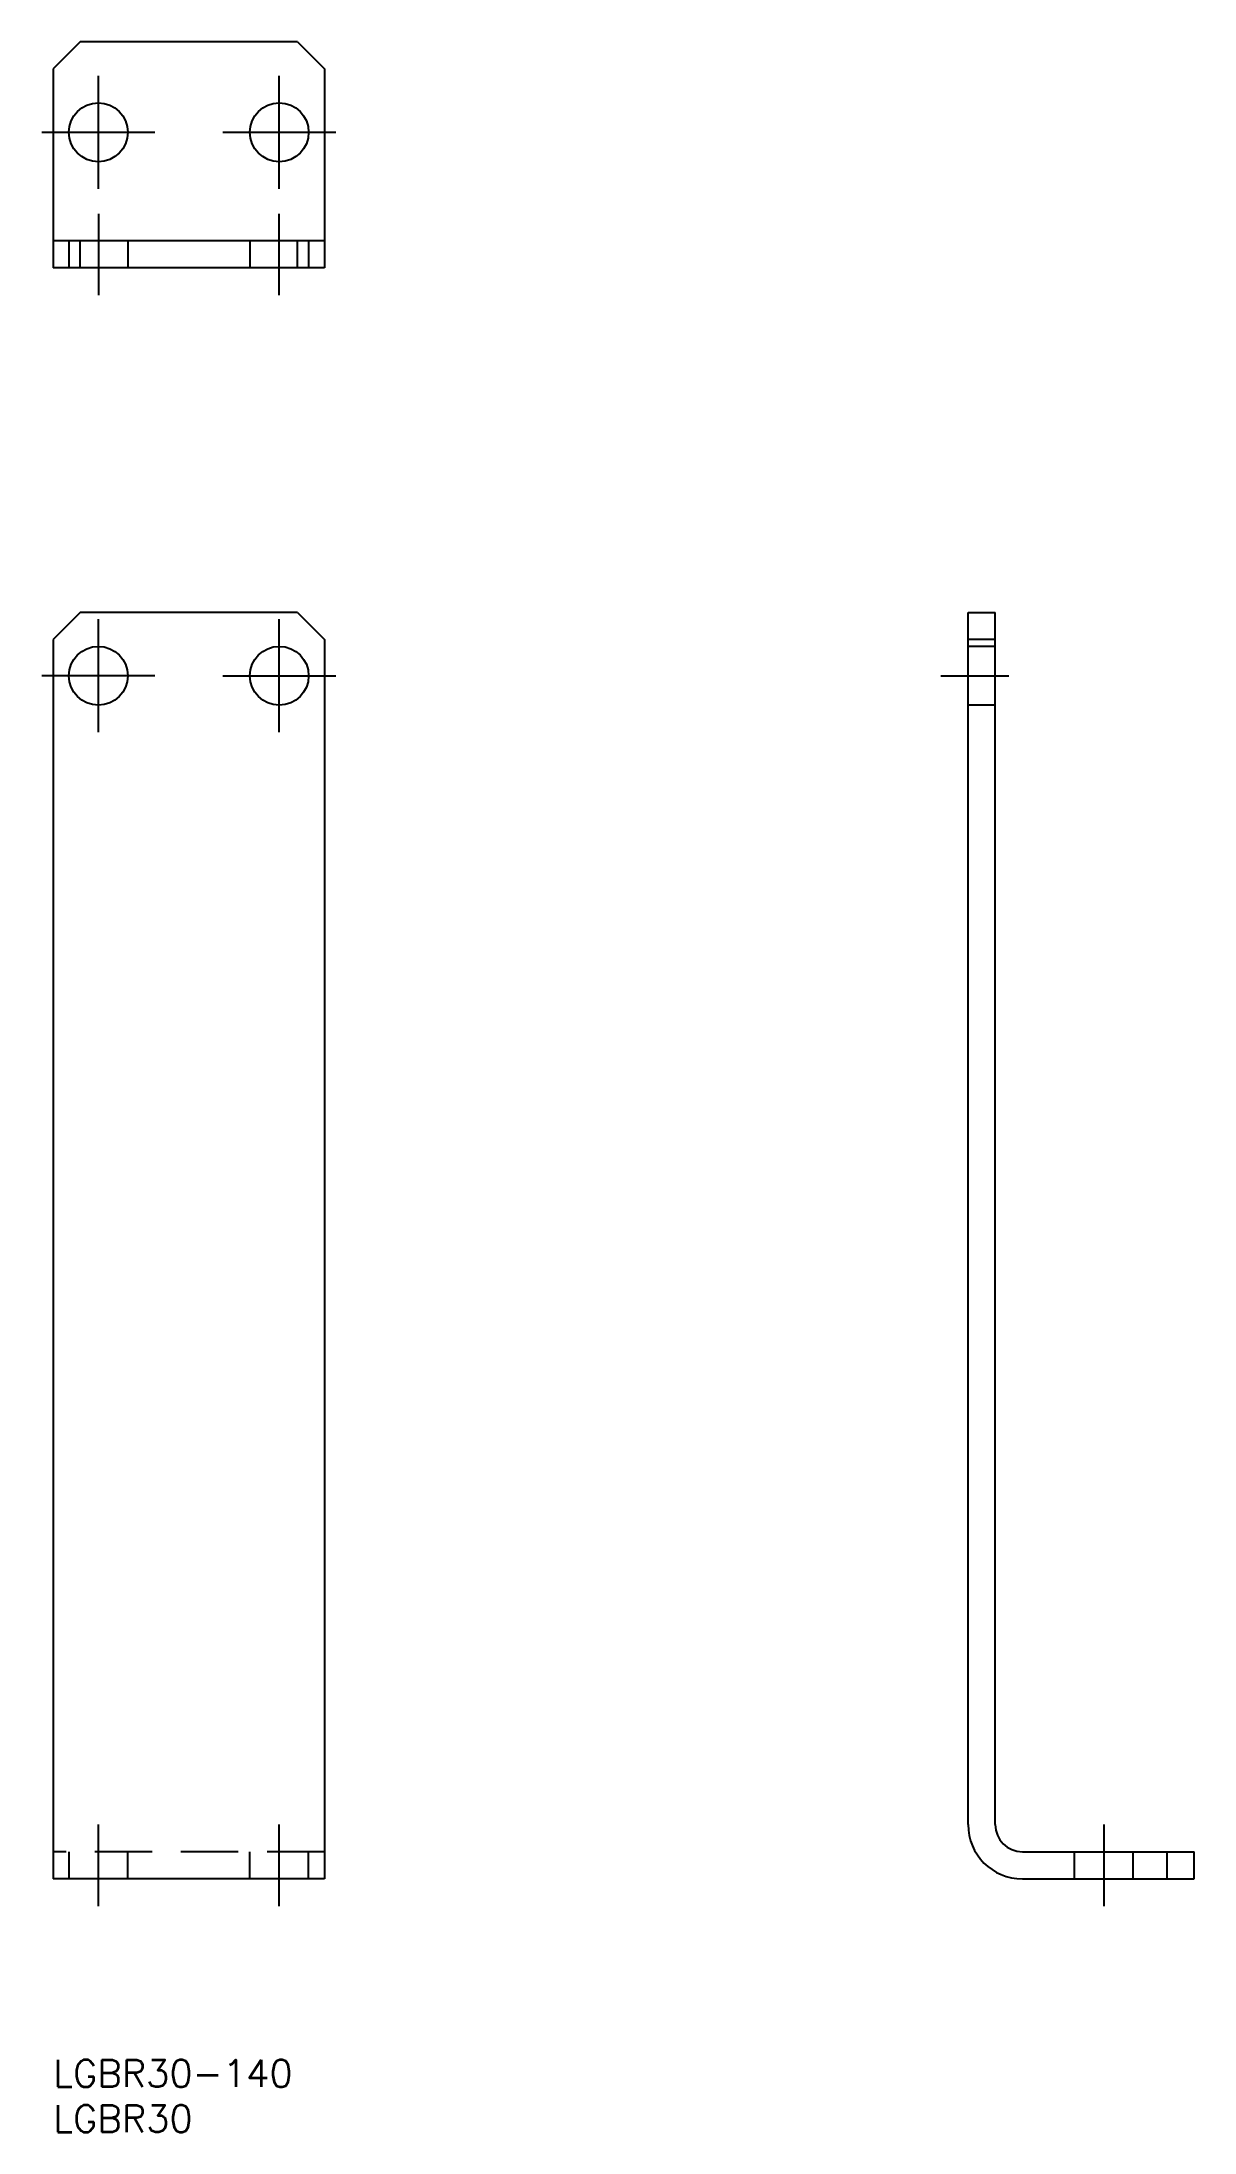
# Model space of a CAD drawing. Extents: x -1 to 126, y -8 to 223.
import ezdxf

# ---------------------------------------------------------------- set-up
doc = ezdxf.new("R2010")
doc.units = 0
doc.header["$LTSCALE"] = 0.5
doc.linetypes.add('CENTER', pattern=[50.8, 31.75, -6.35, 6.35, -6.35])
doc.linetypes.add('DASHED', pattern=[19.05, 12.7, -6.35])
doc.layers.get('0').update_dxf_attribs({"linetype": 'CONTINUOUS'})
doc.layers.add('CENTER', color=1, linetype='CENTER')
doc.styles.get("Standard").update_dxf_attribs({"font": 'txt.shx', "height": 3, "bigfont": 'bigfont.shx'})

# ---------------------------------------------------------------- blocks, each defined once
blk = doc.blocks.new('*U39')
at = {"color": 7, "linetype": 'CONTINUOUS'}
blk.add_text('LGBR30-140', height=3, dxfattribs=at).set_placement((0, -3))
blk = doc.blocks.new('*U40')
at = {"color": 7, "linetype": 'CONTINUOUS'}
blk.add_text('LGBR30', height=3, dxfattribs=at).set_placement((0, -8))

msp = doc.modelspace()

# ---------------------------------------------------------------- linework, layer by layer
at = {"color": 7, "linetype": 'CONTINUOUS'}
for p, q in [((3, 223.08), (0, 220.08)), ((27, 223.08), (3, 223.08)), ((27, 223.08), (30, 220.08)), ((0, 220.08), (0, 198.08)), ((30, 220.08), (30, 198.08)), ((30, 201.08), (0, 201.08)), ((3, 198.08), (3, 201.08)), ((27, 198.08), (27, 201.08)), ((30, 198.08), (0, 198.08)), ((3, 160), (0, 157)), ((27, 160), (3, 160)), ((27, 160), (30, 157)), ((101.15, 26), (101.15, 160)), ((101.15, 160), (104.15, 160)), ((104.15, 26), (104.15, 160)), ((0, 157), (0, 20)), ((30, 157), (30, 20)), ((104.15, 157), (101.15, 157)), ((107.15, 23), (126.15, 23)), ((123.15, 20), (123.15, 23)), ((126.15, 20), (126.15, 23)), ((30, 20), (0, 20)), ((107.15, 20), (126.15, 20))]:
    msp.add_line(p, q, dxfattribs=at)
at = {"color": 3, "linetype": 'DASHED'}
for p, q in [((1.75, 201.08), (1.75, 198.08)), ((8.25, 201.08), (8.25, 198.08)), ((21.75, 201.08), (21.75, 198.08)), ((28.25, 201.08), (28.25, 198.08)), ((104.15, 156.25), (101.15, 156.25)), ((104.15, 149.75), (101.15, 149.75)), ((30, 23), (0, 23)), ((1.75, 23), (1.75, 20)), ((8.25, 20), (8.25, 23)), ((21.75, 20), (21.75, 23)), ((28.25, 20), (28.25, 23)), ((112.9, 20), (112.9, 23)), ((119.4, 20), (119.4, 23))]:
    msp.add_line(p, q, dxfattribs=at)
at = {"color": 7, "linetype": 'CONTINUOUS'}
for centre in [(5, 213.08), (25, 213.08), (5, 153), (25, 153)]:
    msp.add_circle(centre, 3.25, dxfattribs=at)
for radius in [6, 3]:
    msp.add_arc((107.15, 26), radius, 180, 270, dxfattribs=at)
at = {"layer": 'CENTER', "color": 1, "linetype": 'CENTER'}
for p, q in [((5, 206.83), (5, 219.33)), ((25, 206.83), (25, 219.33)), ((-1.25, 213.08), (11.25, 213.08)), ((18.75, 213.08), (31.25, 213.08)), ((5, 204.08), (5, 195.08)), ((25, 195.08), (25, 204.08)), ((5, 146.75), (5, 159.25)), ((25, 146.75), (25, 159.25)), ((11.25, 153), (-1.25, 153)), ((18.75, 153), (31.25, 153)), ((98.15, 153), (105.65, 153)), ((5, 17), (5, 26)), ((25, 17), (25, 26)), ((116.15, 26), (116.15, 17))]:
    msp.add_line(p, q, dxfattribs=at)

# ---------------------------------------------------------------- block references
at = {"color": 7, "linetype": 'CONTINUOUS'}
for name in ['*U39', '*U40']:
    msp.add_blockref(name, (0, 0), dxfattribs=at)

doc.saveas('drawing.dxf')
